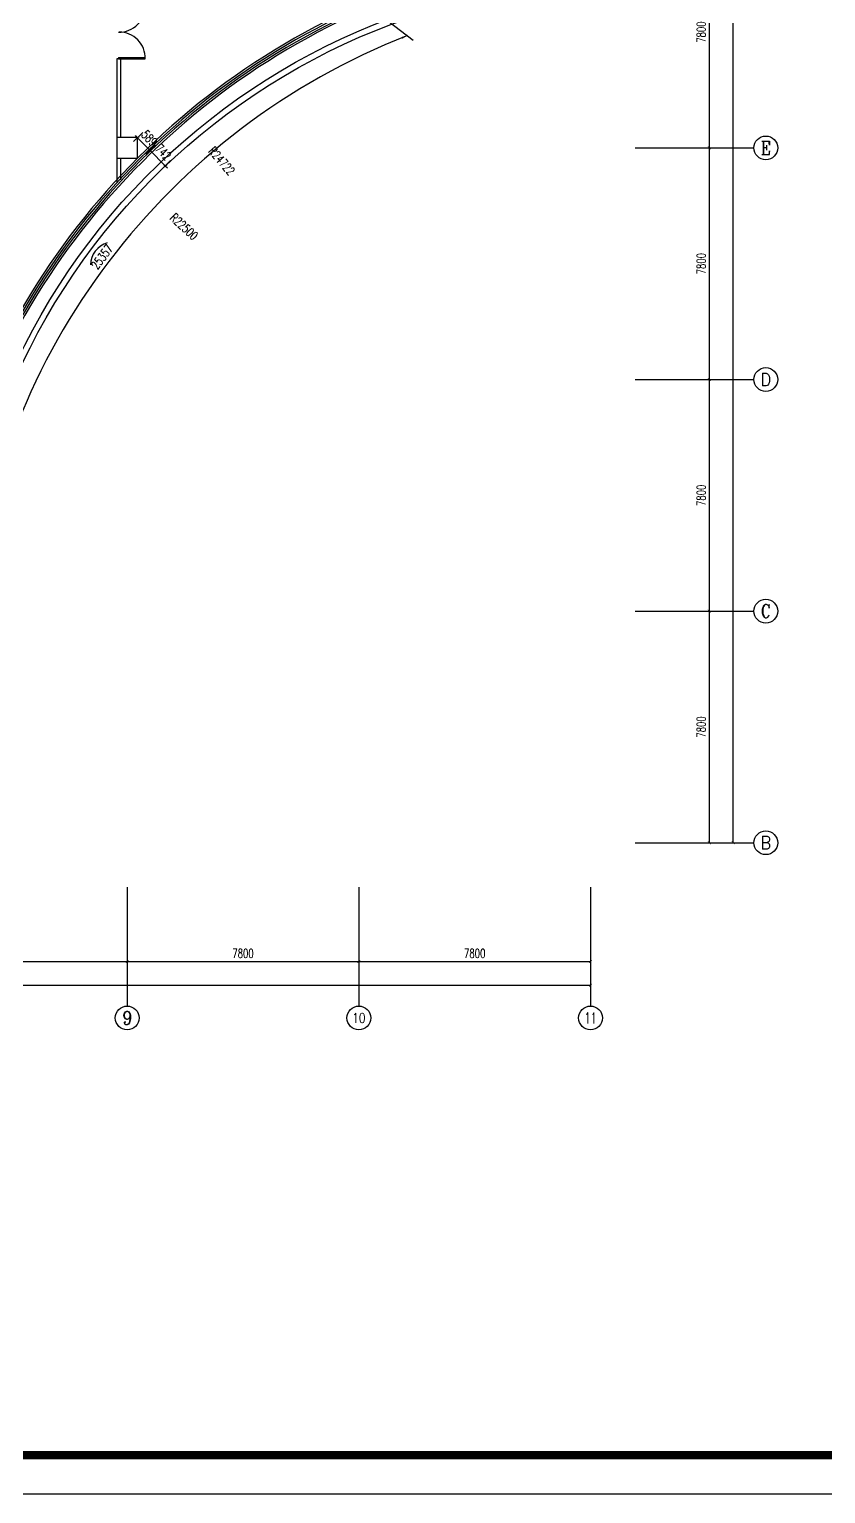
# Model space of a CAD drawing. Header units: millimetres. Extents: x 2680932 to 6187768, y 127588 to 383208.
# Drawn here: x 2920473 to 2947286, y 127588 to 176905 of the extents above; entities that cross this region are included whole.
import ezdxf
from ezdxf.enums import TextEntityAlignment as Align

# ---------------------------------------------------------------- set-up
doc = ezdxf.new("R2010")
doc.units = ezdxf.units.MM
doc.header["$LTSCALE"] = 20
for name, color, linetype in [('3', 3, 'Continuous'), ('AXIS', 3, 'Continuous'), ('AXIS_TEXT', 7, 'Continuous'), ('COLUMN', 9, 'Continuous'), ('CURTWALL', 4, 'Continuous'), ('LAYER1', 6, 'Continuous'), ('PUB_DIM', 3, 'Continuous'), ('WINDOW', 4, 'Continuous'), ('标注', 6, 'Continuous'), ('装饰一', 201, 'Continuous')]:
    doc.layers.add(name, color=color, linetype=linetype)
doc.styles.add('_TCH_AXIS', font='COMPLEX', dxfattribs={"bigfont": 'GBCBIG'})
doc.styles.add('_TCH_DIM', font='SIMPLEX', dxfattribs={"bigfont": 'GBCBIG'})
doc.styles.add('_TCH_DIM_T3', font='SIMPLEX', dxfattribs={"width": 0.705882, "bigfont": 'GBCBIG'})
doc.styles.add('COMPLEX', font='complex')
doc.dimstyles.new('_TCH_ARCH&&100', dxfattribs={"dimtxt": 297.5, "dimasz": 100, "dimexe": 250, "dimexo": 300, "dimgap": 126.25, "dimtad": 1, "dimdec": 0, "dimzin": 0, "dimdsep": 46, "dimtxsty": '_TCH_DIM_T3', "dimblk": 'ARCHTICK', "dimcen": 0.09, "dimclrt": 7, "dimazin": 2, "dimtfac": 1, "dimtdec": 0, "dimtix": 1, "dimtmove": 2, "dimatfit": 3, "dimfxl": 1, "dimtolj": 1, "dimtzin": 0, "dimarcsym": 0})

# ---------------------------------------------------------------- blocks, each defined once
blk = doc.blocks.new('_ArchTick')
at = {"color": 0, "linetype": 'ByBlock', "lineweight": -3, "const_width": 0.15}
blk.add_lwpolyline([(-0.5, -0.5), (0.5, 0.5)], dxfattribs=at)
blk = doc.blocks.new('*D63')
at = {"layer": 'Defpoints', "color": 0, "lineweight": -3, "transparency": 16777216}
for p in [(2923769, 172910), (2924529, 172836), (2924183, 172492)]:
    blk.add_point(p, dxfattribs=at)
at = {"layer": 'PUB_DIM', "color": 0, "lineweight": -2, "transparency": 16777216}
for p, q in [((2923981, 173121), (2924291, 173429)), ((2924114, 173253), (2924043, 173324)), ((2924114, 173253), (2924529, 172836)), ((2924396, 172704), (2924706, 173012)), ((2924529, 172836), (2924599, 172765))]:
    blk.add_line(p, q, dxfattribs=at)
at = {"layer": 'PUB_DIM', "color": 0, "lineweight": -2, "transparency": 16777216, "xscale": 100, "yscale": 100, "zscale": 100}
for p, rotation in [((2924114, 173253), 314.8256781166298), ((2924529, 172836), 134.8256781166298)]:
    blk.add_blockref('_ArchTick', p, dxfattribs=dict(at, rotation=rotation))
at = {"layer": 'PUB_DIM', "color": 7, "transparency": 16777216, "insert": (2924516, 173238), "char_height": 297.5, "attachment_point": 5, "rotation": 314.8257, "style": '_TCH_DIM_T3'}
blk.add_mtext('\\A1;589', dxfattribs=at)
blk = doc.blocks.new('*D64')
at = {"layer": 'Defpoints', "color": 0, "lineweight": -3, "transparency": 16777216}
for p in [(2924183, 172492), (2925052, 172309), (2924707, 171966)]:
    blk.add_point(p, dxfattribs=at)
at = {"layer": 'PUB_DIM', "color": 0, "lineweight": -2, "transparency": 16777216}
for p, q in [((2924396, 172704), (2924706, 173012)), ((2924529, 172836), (2924458, 172907)), ((2924529, 172836), (2925052, 172309)), ((2924919, 172178), (2925229, 172486)), ((2925052, 172309), (2925122, 172238))]:
    blk.add_line(p, q, dxfattribs=at)
at = {"layer": 'PUB_DIM', "color": 0, "lineweight": -2, "transparency": 16777216, "xscale": 100, "yscale": 100, "zscale": 100}
for p, rotation in [((2924529, 172836), 314.8256781166119), ((2925052, 172309), 134.8256781166119)]:
    blk.add_blockref('_ArchTick', p, dxfattribs=dict(at, rotation=rotation))
at = {"layer": 'PUB_DIM', "color": 7, "transparency": 16777216, "insert": (2924985, 172766), "char_height": 297.5, "attachment_point": 5, "rotation": 314.8257, "style": '_TCH_DIM_T3'}
blk.add_mtext('\\A1;742', dxfattribs=at)
blk = doc.blocks.new('_FZH')
blk.add_lwpolyline([(-0.5, -0.5), (0.5, -0.5), (0.5, 0.5), (-0.5, 0.5)], close=True)
blk = doc.blocks.new('*D84')
at = {"layer": 'AXIS', "color": 0, "lineweight": -2, "transparency": 16777216}
for p, q in [((2941169, 157310), (2943619, 157310)), ((2943369, 149510), (2943369, 157310)), ((2941169, 149510), (2943619, 149510))]:
    blk.add_line(p, q, dxfattribs=at)
at = {"layer": 'Defpoints', "color": 0, "lineweight": -3, "transparency": 16777216}
for p in [(2940869, 157310), (2943369, 157310), (2940869, 149510)]:
    blk.add_point(p, dxfattribs=at)
at = {"layer": 'AXIS', "color": 0, "lineweight": -2, "transparency": 16777216, "xscale": 100, "yscale": 100, "zscale": 100}
for p, rotation in [((2943369, 157310), 90), ((2943369, 149510), 270)]:
    blk.add_blockref('_ArchTick', p, dxfattribs=dict(at, rotation=rotation))
at = {"layer": 'AXIS', "color": 7, "transparency": 16777216, "insert": (2943094, 153410), "char_height": 297.5, "attachment_point": 5, "rotation": 90, "style": '_TCH_DIM_T3'}
blk.add_mtext('\\A1;7800', dxfattribs=at)
blk = doc.blocks.new('*D85')
at = {"layer": 'AXIS', "color": 0, "lineweight": -2, "transparency": 16777216}
for p, q in [((2941169, 165110), (2943619, 165110)), ((2943369, 157310), (2943369, 165110)), ((2941169, 157310), (2943619, 157310))]:
    blk.add_line(p, q, dxfattribs=at)
at = {"layer": 'Defpoints', "color": 0, "lineweight": -3, "transparency": 16777216}
for p in [(2940869, 165110), (2943369, 165110), (2940869, 157310)]:
    blk.add_point(p, dxfattribs=at)
at = {"layer": 'AXIS', "color": 0, "lineweight": -2, "transparency": 16777216, "xscale": 100, "yscale": 100, "zscale": 100}
for p, rotation in [((2943369, 165110), 90), ((2943369, 157310), 270)]:
    blk.add_blockref('_ArchTick', p, dxfattribs=dict(at, rotation=rotation))
at = {"layer": 'AXIS', "color": 7, "transparency": 16777216, "insert": (2943094, 161210), "char_height": 297.5, "attachment_point": 5, "rotation": 90, "style": '_TCH_DIM_T3'}
blk.add_mtext('\\A1;7800', dxfattribs=at)
blk = doc.blocks.new('*D86')
at = {"layer": 'AXIS', "color": 0, "lineweight": -2, "transparency": 16777216}
for p, q in [((2941169, 172910), (2943619, 172910)), ((2943369, 165110), (2943369, 172910)), ((2941169, 165110), (2943619, 165110))]:
    blk.add_line(p, q, dxfattribs=at)
at = {"layer": 'Defpoints', "color": 0, "lineweight": -3, "transparency": 16777216}
for p in [(2940869, 172910), (2943369, 172910), (2940869, 165110)]:
    blk.add_point(p, dxfattribs=at)
at = {"layer": 'AXIS', "color": 0, "lineweight": -2, "transparency": 16777216, "xscale": 100, "yscale": 100, "zscale": 100}
for p, rotation in [((2943369, 172910), 90), ((2943369, 165110), 270)]:
    blk.add_blockref('_ArchTick', p, dxfattribs=dict(at, rotation=rotation))
at = {"layer": 'AXIS', "color": 7, "transparency": 16777216, "insert": (2943094, 169010), "char_height": 297.5, "attachment_point": 5, "rotation": 90, "style": '_TCH_DIM_T3'}
blk.add_mtext('\\A1;7800', dxfattribs=at)
blk = doc.blocks.new('*D87')
at = {"layer": 'AXIS', "color": 0, "lineweight": -2, "transparency": 16777216}
for p, q in [((2941169, 180710), (2943619, 180710)), ((2943369, 172910), (2943369, 180710)), ((2941169, 172910), (2943619, 172910))]:
    blk.add_line(p, q, dxfattribs=at)
at = {"layer": 'Defpoints', "color": 0, "lineweight": -3, "transparency": 16777216}
for p in [(2940869, 180710), (2943369, 180710), (2940869, 172910)]:
    blk.add_point(p, dxfattribs=at)
at = {"layer": 'AXIS', "color": 0, "lineweight": -2, "transparency": 16777216, "xscale": 100, "yscale": 100, "zscale": 100}
for p, rotation in [((2943369, 180710), 90), ((2943369, 172910), 270)]:
    blk.add_blockref('_ArchTick', p, dxfattribs=dict(at, rotation=rotation))
at = {"layer": 'AXIS', "color": 7, "transparency": 16777216, "insert": (2943094, 176810), "char_height": 297.5, "attachment_point": 5, "rotation": 90, "style": '_TCH_DIM_T3'}
blk.add_mtext('\\A1;7800', dxfattribs=at)
blk = doc.blocks.new('*D92')
at = {"layer": 'AXIS', "color": 0, "lineweight": -2, "transparency": 16777216}
for p, q in [((2941169, 211910), (2944419, 211910)), ((2944169, 149510), (2944169, 211910)), ((2941169, 149510), (2944419, 149510))]:
    blk.add_line(p, q, dxfattribs=at)
at = {"layer": 'Defpoints', "color": 0, "lineweight": -3, "transparency": 16777216}
for p in [(2940869, 211910), (2944169, 211910), (2940869, 149510)]:
    blk.add_point(p, dxfattribs=at)
at = {"layer": 'AXIS', "color": 0, "lineweight": -2, "transparency": 16777216, "xscale": 100, "yscale": 100, "zscale": 100}
for p, rotation in [((2944169, 211910), 90), ((2944169, 149510), 270)]:
    blk.add_blockref('_ArchTick', p, dxfattribs=dict(at, rotation=rotation))
at = {"layer": 'AXIS', "color": 7, "transparency": 16777216, "insert": (2943894, 180710), "char_height": 297.5, "attachment_point": 5, "rotation": 90, "style": '_TCH_DIM_T3'}
blk.add_mtext('\\A1;62400', dxfattribs=at)
blk = doc.blocks.new('_AXISO')
blk.add_circle((0, 0), 0.5)
at = {"layer": 'AXIS_TEXT', "style": 'COMPLEX', "width": 1.041667}
blk.add_attdef('A', text='', height=0.56, dxfattribs=at).set_placement((-0.25, -0.28), (0.25, -0.28), align=Align.FIT)
blk = doc.blocks.new('*D97')
at = {"layer": 'AXIS', "color": 0, "lineweight": -2, "transparency": 16777216}
for p, q in [((2915969, 147710), (2915969, 145260)), ((2923769, 147710), (2923769, 145260)), ((2915969, 145510), (2923769, 145510))]:
    blk.add_line(p, q, dxfattribs=at)
at = {"layer": 'Defpoints', "color": 0, "lineweight": -3, "transparency": 16777216}
for p in [(2915969, 148010), (2923769, 148010), (2923769, 145510)]:
    blk.add_point(p, dxfattribs=at)
at = {"layer": 'AXIS', "color": 0, "lineweight": -2, "transparency": 16777216, "xscale": 100, "yscale": 100, "zscale": 100, "rotation": 180}
blk.add_blockref('_ArchTick', (2915969, 145510), dxfattribs=at)
at = {"layer": 'AXIS', "color": 0, "lineweight": -2, "transparency": 16777216, "xscale": 100, "yscale": 100, "zscale": 100}
blk.add_blockref('_ArchTick', (2923769, 145510), dxfattribs=at)
at = {"layer": 'AXIS', "color": 7, "transparency": 16777216, "insert": (2919869, 145785), "char_height": 297.5, "attachment_point": 5, "style": '_TCH_DIM_T3'}
blk.add_mtext('\\A1;7800', dxfattribs=at)
blk = doc.blocks.new('*D98')
at = {"layer": 'AXIS', "color": 0, "lineweight": -2, "transparency": 16777216}
for p, q in [((2923769, 147710), (2923769, 145260)), ((2931569, 147710), (2931569, 145260)), ((2923769, 145510), (2931569, 145510))]:
    blk.add_line(p, q, dxfattribs=at)
at = {"layer": 'Defpoints', "color": 0, "lineweight": -3, "transparency": 16777216}
for p in [(2923769, 148010), (2931569, 148010), (2931569, 145510)]:
    blk.add_point(p, dxfattribs=at)
at = {"layer": 'AXIS', "color": 0, "lineweight": -2, "transparency": 16777216, "xscale": 100, "yscale": 100, "zscale": 100, "rotation": 180}
blk.add_blockref('_ArchTick', (2923769, 145510), dxfattribs=at)
at = {"layer": 'AXIS', "color": 0, "lineweight": -2, "transparency": 16777216, "xscale": 100, "yscale": 100, "zscale": 100}
blk.add_blockref('_ArchTick', (2931569, 145510), dxfattribs=at)
at = {"layer": 'AXIS', "color": 7, "transparency": 16777216, "insert": (2927669, 145785), "char_height": 297.5, "attachment_point": 5, "style": '_TCH_DIM_T3'}
blk.add_mtext('\\A1;7800', dxfattribs=at)
blk = doc.blocks.new('*D99')
at = {"layer": 'AXIS', "color": 0, "lineweight": -2, "transparency": 16777216}
for p, q in [((2931569, 147710), (2931569, 145260)), ((2939369, 147710), (2939369, 145260)), ((2931569, 145510), (2939369, 145510))]:
    blk.add_line(p, q, dxfattribs=at)
at = {"layer": 'Defpoints', "color": 0, "lineweight": -3, "transparency": 16777216}
for p in [(2931569, 148010), (2939369, 148010), (2939369, 145510)]:
    blk.add_point(p, dxfattribs=at)
at = {"layer": 'AXIS', "color": 0, "lineweight": -2, "transparency": 16777216, "xscale": 100, "yscale": 100, "zscale": 100, "rotation": 180}
blk.add_blockref('_ArchTick', (2931569, 145510), dxfattribs=at)
at = {"layer": 'AXIS', "color": 0, "lineweight": -2, "transparency": 16777216, "xscale": 100, "yscale": 100, "zscale": 100}
blk.add_blockref('_ArchTick', (2939369, 145510), dxfattribs=at)
at = {"layer": 'AXIS', "color": 7, "transparency": 16777216, "insert": (2935469, 145785), "char_height": 297.5, "attachment_point": 5, "style": '_TCH_DIM_T3'}
blk.add_mtext('\\A1;7800', dxfattribs=at)
blk = doc.blocks.new('*D100')
at = {"layer": 'AXIS', "color": 0, "lineweight": -2, "transparency": 16777216}
for p, q in [((2888019, 147710), (2888019, 144460)), ((2939369, 147710), (2939369, 144460)), ((2888019, 144710), (2939369, 144710))]:
    blk.add_line(p, q, dxfattribs=at)
at = {"layer": 'Defpoints', "color": 0, "lineweight": -3, "transparency": 16777216}
for p in [(2888019, 148010), (2939369, 148010), (2939369, 144710)]:
    blk.add_point(p, dxfattribs=at)
at = {"layer": 'AXIS', "color": 0, "lineweight": -2, "transparency": 16777216, "xscale": 100, "yscale": 100, "zscale": 100, "rotation": 180}
blk.add_blockref('_ArchTick', (2888019, 144710), dxfattribs=at)
at = {"layer": 'AXIS', "color": 0, "lineweight": -2, "transparency": 16777216, "xscale": 100, "yscale": 100, "zscale": 100}
blk.add_blockref('_ArchTick', (2939369, 144710), dxfattribs=at)
at = {"layer": 'AXIS', "color": 7, "transparency": 16777216, "insert": (2913694, 144985), "char_height": 297.5, "attachment_point": 5, "style": '_TCH_DIM_T3'}
blk.add_mtext('\\A1;51350', dxfattribs=at)
blk = doc.blocks.new('234554321')
at = {"layer": 'LAYER1', "color": 5}
blk.add_lwpolyline([(2236643, 12584), (2274744, 12584), (2274744, 38851), (2236643, 38851)], close=True, dxfattribs=at)
at = {"layer": 'LAYER1', "color": 8, "const_width": 66.6}
blk.add_lwpolyline([(2274440, 12889), (2274440, 38547), (2237781, 38547), (2237781, 12889)], close=True, dxfattribs=at)

msp = doc.modelspace()

# ---------------------------------------------------------------- linework, layer by layer
at = {"layer": '3'}
for p, q in [((2923418.6, 175909.9), (2923418.6, 171739.8)), ((2923538.6, 175909.9), (2923418.6, 175909.9)), ((2923538.6, 175909.9), (2923538.6, 173259.9)), ((2923538.6, 172559.9), (2923538.6, 171870))]:
    msp.add_line(p, q, dxfattribs=at)
at = {"layer": 'AXIS'}
for p, q in [((2940868.6, 172909.9), (2944868.6, 172909.9)), ((2940868.6, 165109.9), (2944868.6, 165109.9)), ((2940868.6, 157309.9), (2944868.6, 157309.9)), ((2940868.6, 149509.9), (2944868.6, 149509.9)), ((2923768.6, 148009.9), (2923768.6, 144009.9)), ((2931568.6, 148009.9), (2931568.6, 144009.9)), ((2939368.6, 148009.9), (2939368.6, 144009.9))]:
    msp.add_line(p, q, dxfattribs=at)
at = {"layer": 'CURTWALL'}
for radius, end in [(24822.4, 171.91529), (24755.7, 171.91344), (24689, 171.9116), (24622.4, 171.90977)]:
    msp.add_arc((2941685.7, 155031.8), radius, 114.1566, end, dxfattribs=at)
at = {"layer": 'PUB_DIM'}
msp.add_line((2932116.1, 177512.7), (2933399.9, 176539.1), dxfattribs=at)
for points in [[(2933200.7, 176690.2, 0, 66, 0), (2933014.8, 176616.5, 66, 0, 0)], [(2927206.5, 171757.6, 0, 0, 0), (2925635.7, 173572.1, 66, 0, 0), (2925504.8, 173723.3, 0, 0, 0)], [(2926011.1, 169576.6, 0, 0, 0), (2924255.5, 171213, 66, 0, 0), (2924109.2, 171349.4, 0, 0, 0)]]:
    msp.add_lwpolyline(points, format="xyseb", dxfattribs=at)
msp.add_arc((2941685.7, 155031.8), 23261.1, 111.39356, 174.25538, dxfattribs=at)
at = {"layer": 'PUB_DIM', "color": 7}
msp.add_arc((2923346.3, 168939.9), 816.9, 107.70042, 177.94852, dxfattribs=at)
at = {"layer": 'WINDOW'}
for p, q in [((2923478.6, 175949.9), (2923478.6, 175909.9)), ((2923478.6, 175949.9), (2924378.6, 175949.9)), ((2923478.6, 175909.9), (2924378.6, 175909.9))]:
    msp.add_line(p, q, dxfattribs=at)
for centre, radius, start, end in [((2923498.6, 177689.9), 880.2, 268.69805, 1.30195), ((2923499, 175929.9), 879.8, 358.69737, 90.0296)]:
    msp.add_arc(centre, radius, start, end, dxfattribs=at)
at = {"layer": '标注', "color": 7, "lineweight": -3}
msp.add_line((2923538.6, 171870), (2923538.6, 171838.4), dxfattribs=at)
at = {"layer": '装饰一'}
for points in [[(2941370.5, 180618.6), (2940782.7, 208126.9, 0.4192246), (2938602.5, 210180.4), (2912528.2, 209177.6, 0.1889402), (2911525.2, 208739.4), (2887652.7, 184866.8, 0.1951669), (2887213.5, 183827.8), (2886726.2, 150040.1, 0.4109331), (2888479.9, 148214.7), (2916145.6, 147505.4, 0.4559937), (2918591.3, 150179.7), (2918223.5, 153367.4, -0.4333475), (2939381.7, 178476.6, 0.4050511)], [(2941170.6, 180614.3), (2940582.8, 208122.6, 0.4192246), (2938610.2, 209980.6), (2912535.9, 208977.7, 0.1889402), (2911666.6, 208597.9), (2887794.1, 184725.4, 0.1951669), (2887413.5, 183824.9), (2886926.2, 150037.2, 0.4109331), (2888485, 148414.7), (2916150.7, 147705.3, 0.4559937), (2918392.6, 150156.7), (2918024.8, 153344.2, -0.4333439), (2939371.2, 178676.4, 0.4050511)]]:
    msp.add_lwpolyline(points, format="xyb", close=True, dxfattribs=at)

# ---------------------------------------------------------------- block references
at = {"layer": 'AXIS'}
ref = msp.add_blockref('_AXISO', (2945268.6, 172909.9), dxfattribs=dict(at, xscale=800, yscale=800, zscale=800))
ref.add_attrib('A', 'E', dxfattribs={"layer": 'AXIS_TEXT', "height": 445.4, "style": '_TCH_AXIS'}).set_placement((2945098.9, 172687.2), (2945438.3, 172687.2), align=Align.FIT)
ref = msp.add_blockref('_AXISO', (2945268.6, 165109.9), dxfattribs=dict(at, xscale=800, yscale=800, zscale=800))
ref.add_attrib('A', 'D', dxfattribs={"layer": 'AXIS_TEXT', "height": 435.3, "style": '_TCH_AXIS'}).set_placement((2945092.4, 164892.3), (2945444.7, 164892.3), align=Align.FIT)
ref = msp.add_blockref('_AXISO', (2945268.6, 157309.9), dxfattribs=dict(at, xscale=800, yscale=800, zscale=800))
ref.add_attrib('A', 'C', dxfattribs={"layer": 'AXIS_TEXT', "height": 455.7, "style": '_TCH_AXIS'}).set_placement((2945105.8, 157082.1), (2945431.3, 157082.1), align=Align.FIT)
ref = msp.add_blockref('_AXISO', (2945268.6, 149509.9), dxfattribs=dict(at, xscale=800, yscale=800, zscale=800))
ref.add_attrib('A', 'B', dxfattribs={"layer": 'AXIS_TEXT', "height": 435.3, "style": '_TCH_AXIS'}).set_placement((2945092.4, 149292.3), (2945444.7, 149292.3), align=Align.FIT)
ref = msp.add_blockref('_AXISO', (2923768.6, 143609.9), dxfattribs=dict(at, xscale=800, yscale=800, zscale=800))
ref.add_attrib('A', '9', dxfattribs={"layer": 'AXIS_TEXT', "height": 465.9, "style": '_TCH_AXIS'}).set_placement((2923613.2, 143376.9), (2923923.9, 143376.9), align=Align.FIT)
ref = msp.add_blockref('_AXISO', (2931568.6, 143609.9), dxfattribs=dict(at, xscale=800, yscale=800, zscale=800))
ref.add_attrib('A', '10', dxfattribs={"layer": 'AXIS_TEXT', "height": 328.45, "style": '_TCH_AXIS'}).set_placement((2931341.8, 143445.7), (2931795.3, 143445.7), align=Align.FIT)
ref = msp.add_blockref('_AXISO', (2939368.6, 143609.9), dxfattribs=dict(at, xscale=800, yscale=800, zscale=800))
ref.add_attrib('A', '11', dxfattribs={"layer": 'AXIS_TEXT', "height": 368.76, "style": '_TCH_AXIS'}).set_placement((2939157.8, 143425.5), (2939579.3, 143425.5), align=Align.FIT)
at = {"layer": 'COLUMN', "xscale": 700, "yscale": 700, "zscale": 700}
msp.add_blockref('_FZH', (2923768.6, 172909.9), dxfattribs=at)
at = {"layer": '标注', "color": 7, "lineweight": -3, "xscale": 4.244890084024519, "yscale": 4.244890084140934, "zscale": 4.244890084107567}
msp.add_blockref('234554321', (-6651638.4, 74170.2), dxfattribs=at)

# ---------------------------------------------------------------- texts
at = {"layer": 'PUB_DIM', "color": 7, "style": '_TCH_DIM', "width": 0.705882}
for s, rotation, p in [('R24722', 310.88229, (2926483.8, 172785.3)), ('R22500', 317.01236, (2925182.8, 170521.2)), ('25357', 52.82447, (2922767, 168789.4))]:
    msp.add_text(s, height=297.5, rotation=rotation, dxfattribs=at).set_placement(p)

# ---------------------------------------------------------------- dimensions: what is measured, and where the dimension line sits
at = {"layer": 'AXIS'}
for p1, p2, distance, picture, middle in [((2940868.6, 149509.9), (2940868.6, 211909.9), -3300, '*D92', (2943893.6, 180709.9)), ((2940868.6, 172909.9), (2940868.6, 180709.9), -2500, '*D87', (2943093.6, 176809.9)), ((2940868.6, 165109.9), (2940868.6, 172909.9), -2500, '*D86', (2943093.6, 169009.9)), ((2940868.6, 157309.9), (2940868.6, 165109.9), -2500, '*D85', (2943093.6, 161209.9)), ((2940868.6, 149509.9), (2940868.6, 157309.9), -2500, '*D84', (2943093.6, 153409.9)), ((2888018.6, 148009.9), (2939368.6, 148009.9), -3300, '*D100', (2913693.6, 144984.9)), ((2915968.6, 148009.9), (2923768.6, 148009.9), -2500, '*D97', (2919868.6, 145784.9)), ((2923768.6, 148009.9), (2931568.6, 148009.9), -2500, '*D98', (2927668.6, 145784.9)), ((2931568.6, 148009.9), (2939368.6, 148009.9), -2500, '*D99', (2935468.6, 145784.9))]:
    dim = msp.add_aligned_dim(p1=p1, p2=p2, distance=distance, dimstyle='_TCH_ARCH&&100', dxfattribs=at)
    dim.commit()
    dim.dimension.update_dxf_attribs({"geometry": picture, "text_midpoint": middle})
at = {"layer": 'PUB_DIM'}
for p1, p2, picture, middle in [((2923768.6, 172909.9), (2924183.5, 172492.5), '*D63', (2924516.3, 173238.2)), ((2924183.5, 172492.5), (2924706.6, 171966.2), '*D64', (2924985.3, 172766.3))]:
    dim = msp.add_aligned_dim(p1=p1, p2=p2, distance=486.7, dimstyle='_TCH_ARCH&&100', dxfattribs=at)
    dim.commit()
    dim.dimension.update_dxf_attribs({"geometry": picture, "text_midpoint": middle})

doc.saveas('drawing.dxf')
